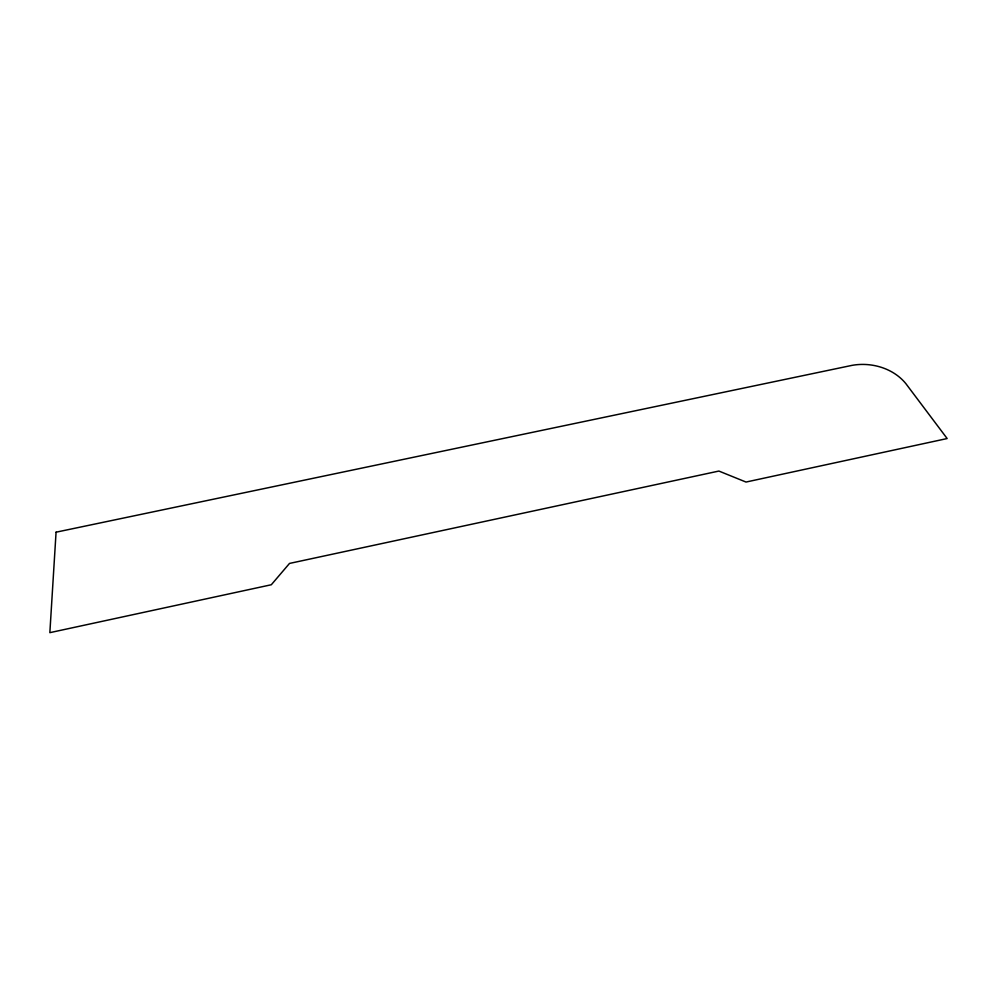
<?xml version="1.0" encoding="UTF-8"?>
<svg xmlns="http://www.w3.org/2000/svg" width="997" height="997" viewBox="0 0 997 997"><rect width="100%" height="100%" fill="white"/><g stroke="black" fill="none" stroke-linecap="round" stroke-linejoin="round"><path stroke-width="1.5" d="M56.069 532.186L49.85 632.659L271.309 584.753L289.504 563.43L718.887 471.058L746.018 482.05L947.15 438.543L905.799 383.558C893.15 368.117 871.291 361.849 851.986 365.376L56.069 532.186"/></g></svg>
